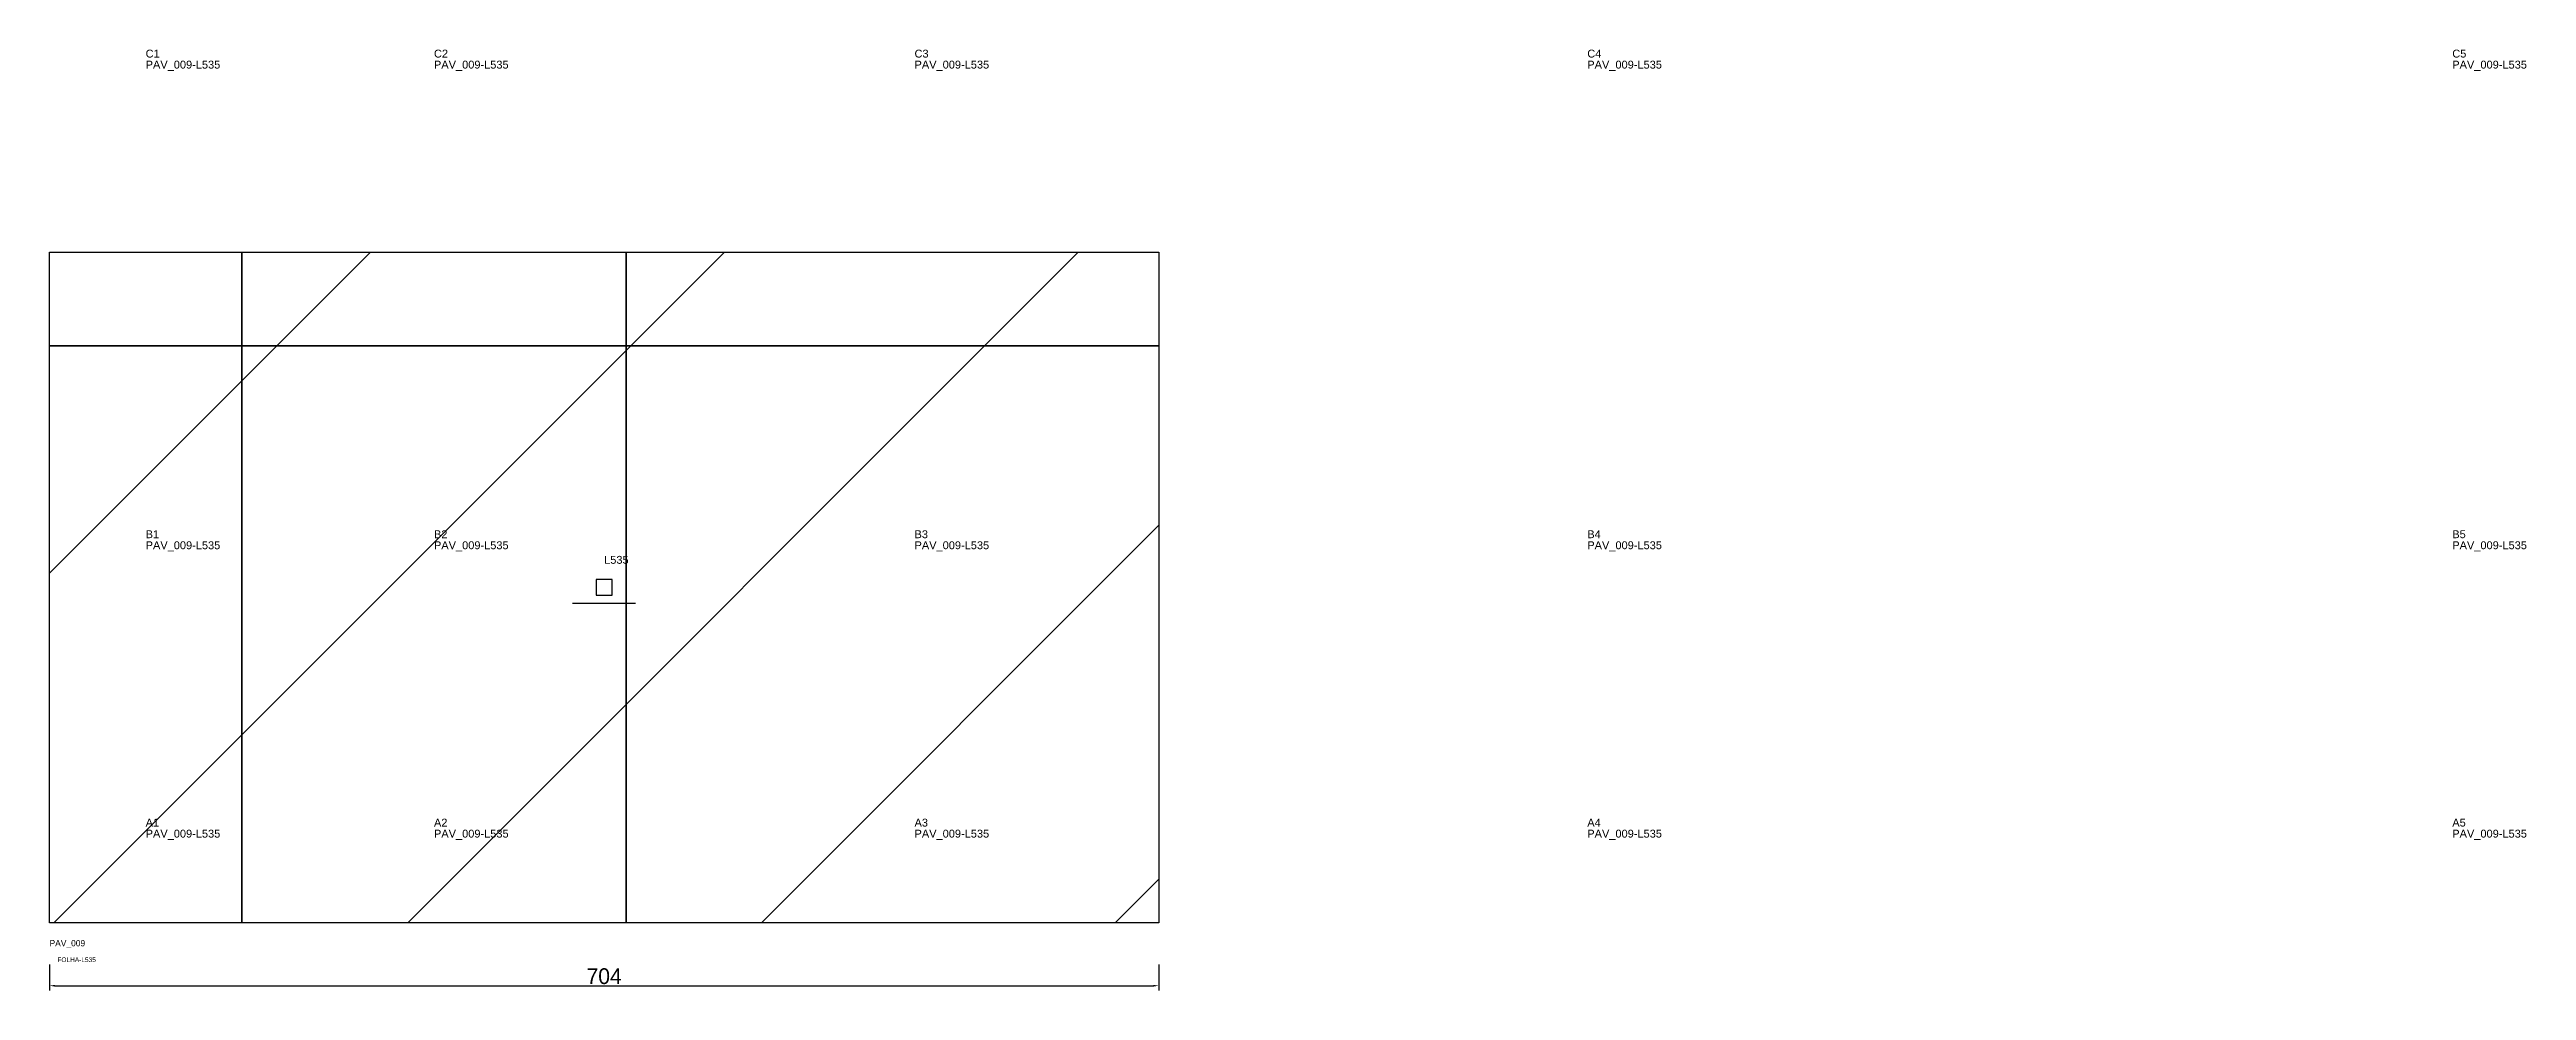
# Model space of a CAD drawing. Header units: metres. Extents: x 222 to 1794, y -267 to 330.
import ezdxf

# ---------------------------------------------------------------- set-up
doc = ezdxf.new("R2010")
doc.units = ezdxf.units.M
for name, color, linetype in [('3', 3, 'CONTINUOUS'), ('AUX00', 7, 'CONTINUOUS'), ('COTA', 241, 'CONTINUOUS'), ('FOLHA', 255, 'CONTINUOUS'), ('Hachura', 251, 'CONTINUOUS'), ('NOMENCLATURA', 7, 'CONTINUOUS'), ('Nível', 160, 'CONTINUOUS'), ('Painéis', 200, 'CONTINUOUS'), ('Pilares', 5, 'CONTINUOUS'), ('SARR_2.2x7', 40, 'CONTINUOUS')]:
    doc.layers.add(name, color=color, linetype=linetype)
doc.styles.add('ARIAL', font='Arial.ttf')
doc.styles.add('STR_STANDARD', font='arial.ttf')
doc.dimstyles.new('EZ DXF', dxfattribs={"dimtxt": 10, "dimasz": 3.5, "dimexe": 3, "dimexo": 1.5, "dimgap": 1, "dimtad": 1, "dimdec": 1, "dimdsep": 46, "dimcen": 2.5, "dimazin": 3, "dimtfac": 1, "dimtmove": 0, "dimatfit": 3})

msp = doc.modelspace()

# ---------------------------------------------------------------- hatches: boundary and pattern name
at = {"layer": 'Hachura'}
h = msp.add_hatch(dxfattribs=at)
h.set_pattern_fill('ANSI31', scale=50)
h.paths.add_polyline_path([(222.2, -224), (222.2, 201.5), (926.2, 201.5), (926.2, -224), (735.7, -224)])
h = msp.add_hatch(dxfattribs=at)
h.set_pattern_fill('ANSI31', scale=50)
h.paths.add_polyline_path([(222.2, -224), (222.2, 201.5), (926.2, 201.5), (926.2, -224), (735.7, -224)])

# ---------------------------------------------------------------- linework, layer by layer
at = {"layer": '3'}
for points in [[(344.2, -224), (344.2, 201.5)], [(344.2, -224), (344.2, 201.5)], [(588.2, -224), (588.2, 201.5)], [(588.2, -224), (588.2, 201.5)], [(222.2, 142), (926.2, 142)], [(222.2, 142), (926.2, 142)]]:
    msp.add_lwpolyline(points, close=True, dxfattribs=at)
at = {"layer": 'Painéis', "color": 200}
for p, q in [((222.2, -224), (222.2, 201.5)), ((222.2, 201.5), (926.2, 201.5)), ((222.2, -224), (222.2, 201.5)), ((222.2, 201.5), (926.2, 201.5)), ((926.2, 201.5), (926.2, -224)), ((926.2, 201.5), (926.2, -224)), ((735.7, -224), (222.2, -224)), ((735.7, -224), (222.2, -224)), ((926.2, -224), (735.7, -224)), ((926.2, -224), (735.7, -224))]:
    msp.add_line(p, q, dxfattribs=at)
at = {"layer": 'Pilares'}
msp.add_lwpolyline([(569.2, -16.25), (579.2, -16.25), (579.2, -6.25), (569.2, -6.25)], close=True, dxfattribs=at)
msp.add_lwpolyline([(569.2, -16.25), (579.2, -16.25), (579.2, -6.25), (569.2, -6.25)], close=True, dxfattribs=at)
at = {"layer": 'SARR_2.2x7'}
msp.add_line((554.2, -21.25), (594.2, -21.25), dxfattribs=at)
msp.add_line((554.2, -21.25), (594.2, -21.25), dxfattribs=at)

# ---------------------------------------------------------------- texts
at = {"layer": '3', "style": 'STR_STANDARD'}
for s, p in [('C1', (283.2, 325)), ('C1', (283.2, 325)), ('C2', (466.2, 325)), ('C2', (466.2, 325)), ('C3', (771.2, 325)), ('C3', (771.2, 325)), ('C4', (1198.2, 325)), ('C4', (1198.2, 325)), ('C5', (1747.2, 325)), ('C5', (1747.2, 325)), ('B1', (283.2, 20)), ('B1', (283.2, 20)), ('B2', (466.2, 20)), ('B2', (466.2, 20)), ('B3', (771.2, 20)), ('B3', (771.2, 20)), ('B4', (1198.2, 20)), ('B4', (1198.2, 20)), ('B5', (1747.2, 20)), ('B5', (1747.2, 20)), ('A1', (283.2, -163)), ('A1', (283.2, -163)), ('A2', (466.2, -163)), ('A2', (466.2, -163)), ('A3', (771.2, -163)), ('A3', (771.2, -163)), ('A4', (1198.2, -163)), ('A4', (1198.2, -163)), ('A5', (1747.2, -163)), ('A5', (1747.2, -163))]:
    msp.add_text(s, height=5, dxfattribs=at).set_placement(p)
at = {"layer": 'AUX00', "style": 'STR_STANDARD'}
for p in [(283.2, 318), (283.2, 318), (466.2, 318), (466.2, 318), (771.2, 318), (771.2, 318), (1198.2, 318), (1198.2, 318), (1747.2, 318), (1747.2, 318), (283.2, 13), (283.2, 13), (466.2, 13), (466.2, 13), (771.2, 13), (771.2, 13), (1198.2, 13), (1198.2, 13), (1747.2, 13), (1747.2, 13), (283.2, -170), (283.2, -170), (466.2, -170), (466.2, -170), (771.2, -170), (771.2, -170), (1198.2, -170), (1198.2, -170), (1747.2, -170), (1747.2, -170)]:
    msp.add_text('PAV_009-L535', height=5, dxfattribs=at).set_placement(p)
at = {"layer": 'FOLHA'}
msp.add_text('FOLHA-L535', height=3, dxfattribs=at).set_placement((227.2, -249))
msp.add_text('FOLHA-L535', height=3, dxfattribs=at).set_placement((227.2, -249))
at = {"layer": 'NOMENCLATURA', "insert": (574.2, 8.75), "char_height": 5, "attachment_point": 1, "style": 'ARIAL'}
msp.add_mtext('L535', dxfattribs=at)
msp.add_mtext('L535', dxfattribs=at)
at = {"layer": 'Nível'}
msp.add_text('PAV_009', height=4, dxfattribs=at).set_placement((222.2, -239))
msp.add_text('PAV_009', height=4, dxfattribs=at).set_placement((222.2, -239))

# ---------------------------------------------------------------- dimensions: what is measured, and where the dimension line sits
at = {"layer": 'COTA'}
msp.add_linear_dim(base=(222.2, -264), p1=(222.2, -249), p2=(926.2, -249), dimstyle='EZ DXF', dxfattribs=at).render()
msp.add_linear_dim(base=(222.2, -264), p1=(222.2, -249), p2=(926.2, -249), dimstyle='EZ DXF', dxfattribs=at).render()

doc.saveas('drawing.dxf')
